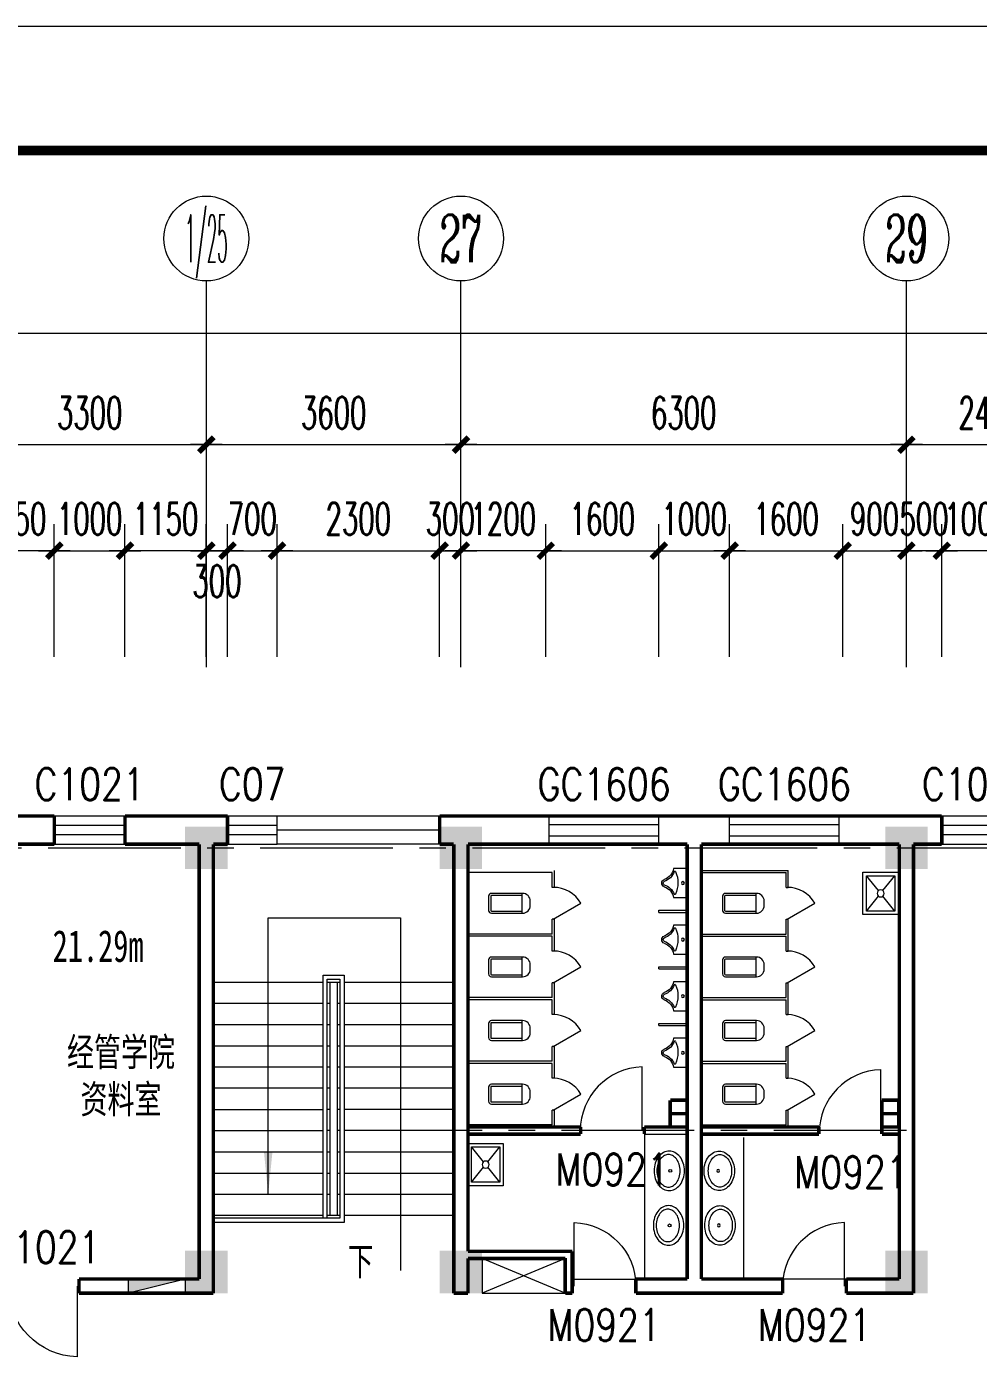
# Model space of a CAD drawing. Extents: x 2719331 to 3465925, y -270324 to -167476.
# Drawn here: x 3405816 to 3419275, y -187212 to -168389 of the extents above; entities that cross this region are included whole.
import ezdxf
from ezdxf.enums import TextEntityAlignment as Align

# ---------------------------------------------------------------- set-up
doc = ezdxf.new("R2010")
doc.units = 0
doc.header["$LTSCALE"] = 1500
doc.header["$MEASUREMENT"] = 0
doc.linetypes.add('CENTER', pattern=[2, 1.25, -0.25, 0.25, -0.25])
doc.linetypes.add('DASH', pattern=[0.35, 0.25, -0.1])
doc.layers.get('0').update_dxf_attribs({"linetype": 'CONTINUOUS', "lineweight": 0})
doc.layers.get('DEFPOINTS').update_dxf_attribs({"linetype": 'CONTINUOUS', "lineweight": 5})
for name, color, linetype, lineweight in [('AXIS', 7, 'CONTINUOUS', 5), ('AXIS_TEXT', 7, 'CONTINUOUS', 5), ('COLUMN', 7, 'CONTINUOUS', 5), ('DOTE', 7, 'CENTER', 5), ('LVTRY', 7, 'CONTINUOUS', 5), ('LVTRY_WINDOW', 7, 'CONTINUOUS', 5), ('P-S-TEXT', 7, 'CONTINUOUS', 5), ('PUB_DIM', 250, 'CONTINUOUS', 5), ('STAIR', 7, 'CONTINUOUS', 5), ('WALL', 7, 'CONTINUOUS', 5), ('WINDOW', 7, 'CONTINUOUS', 5), ('WINDOW_TEXT', 7, 'CONTINUOUS', 5), ('我的', 7, 'CONTINUOUS', 5), ('消火栓', 7, 'CONTINUOUS', 5)]:
    doc.layers.add(name, color=color, linetype=linetype, lineweight=lineweight)
doc.layers.add('地面', color=250, linetype='CONTINUOUS')
doc.styles.add('_SIMPLEX', font='SIMPLEX.shx', dxfattribs={"width": 0.6})
doc.styles.add('COMPLEX', font='COMPLEX')
doc.styles.add('DIM_FONT', font='romans.shx', dxfattribs={"width": 0.6})
doc.styles.add('H1', font='romans.shx', dxfattribs={"width": 1.2, "bigfont": 'hztxt.shx'})
doc.styles.add('HZ4', font='SimSun.ttf', dxfattribs={"width": 0.7, "height": 700})
doc.styles.add('SIMPLEX', font='SIMPLEX.SHX', dxfattribs={"width": 0.6})
doc.dimstyles.new('DIMN150', dxfattribs={"dimscale": 1.5, "dimtxt": 300, "dimasz": 1, "dimexe": 250, "dimexo": 300, "dimgap": 150, "dimtad": 1, "dimdec": 0, "dimdsep": 46, "dimtxsty": 'DIM_FONT', "dimblk": '_DIMX', "dimcen": 2.5, "dimdle": 0.3, "dimclrd": 7, "dimclre": 256, "dimclrt": 256, "dimadec": 0, "dimazin": 0, "dimtfac": 1, "dimtdec": 0, "dimtix": 1, "dimtmove": 2, "dimatfit": 3, "dimldrblk": '_DIMX', "dimfxl": 1, "dimtvp": 1, "dimtolj": 1, "dimtzin": 0, "dimlwd": -1, "dimlwe": -1, "dimarcsym": 0})

# ---------------------------------------------------------------- blocks, each defined once
blk = doc.blocks.new('_FZH')
blk.add_solid([(0.5, -0.5), (-0.5, -0.5), (0.5, 0.5), (-0.5, 0.5)])
blk = doc.blocks.new('M_A2ZXL')
blk.add_line((-0.472, 0), (-0.472, -1))
blk.add_arc((-0.5, 0), 1, 271.6231, 0)
blk = doc.blocks.new('_ARROW')
blk.add_solid([(0, 0), (-1, 0.1), (-1, -0.1)])
blk = doc.blocks.new('_WBLK')
for p, q in [((-0.5, 0.5), (0.5, 0.5)), ((0.5, 0.167), (-0.5, 0.167)), ((0.5, -0.167), (-0.5, -0.167)), ((-0.5, -0.5), (0.5, -0.5))]:
    blk.add_line(p, q)
at = {"layer": 'WINDOW_TEXT', "style": 'SIMPLEX', "flags": 9}
blk.add_attdef('A', text='', height=1, dxfattribs=at).set_placement((0, 1.5), align=Align.MIDDLE)
blk = doc.blocks.new('_GCBLK')
at = {"linetype": 'DASH'}
for p, q in [((-0.5, -0.5), (-0.5, 0.5)), ((0.5, -0.5), (0.5, 0.5)), ((-0.5, 0.2), (0.5, 0.2)), ((-0.5, -0.2), (0.5, -0.2))]:
    blk.add_line(p, q, dxfattribs=at)
at = {"layer": 'WINDOW_TEXT', "style": 'SIMPLEX', "flags": 9}
blk.add_attdef('A', text='', height=1, dxfattribs=at).set_placement((0, 1.5), align=Align.MIDDLE)
blk = doc.blocks.new('_AXISO')
blk.add_circle((0, 0), 0.5)
at = {"layer": 'AXIS_TEXT', "style": 'COMPLEX', "width": 1.041667}
blk.add_attdef('A', text='', height=0.56, dxfattribs=at).set_placement((-0.25, -0.28), (0.25, -0.28), align=Align.FIT)
blk = doc.blocks.new('_DIMX')
blk.add_line((-150, 0), (150, 0))
at = {"const_width": 50}
blk.add_lwpolyline([(-70, -70), (70, 70)], dxfattribs=at)
blk = doc.blocks.new('*D1225')
at = {"layer": 'DEFPOINTS', "color": 0, "lineweight": 25}
for p in [(3408358, -174302), (3405058, -177452), (3408358, -177452)]:
    blk.add_point(p, dxfattribs=at)
at = {"layer": '我的'}
for p, q in [((3405058, -177002), (3405058, -173927)), ((3408358, -177002), (3408358, -173927))]:
    blk.add_line(p, q, dxfattribs=at)
at = {"layer": '我的', "color": 7}
blk.add_line((3405059, -174302), (3408356, -174302), dxfattribs=at)
at = {"layer": '我的', "color": 7, "xscale": 1.5, "yscale": 1.5, "zscale": 1.5, "rotation": 180}
blk.add_blockref('_DIMX', (3405058, -174302), dxfattribs=at)
at = {"layer": '我的', "color": 7, "xscale": 1.5, "yscale": 1.5, "zscale": 1.5}
blk.add_blockref('_DIMX', (3408358, -174302), dxfattribs=at)
at = {"layer": '我的', "lineweight": 0, "insert": (3406708, -173852), "char_height": 450, "attachment_point": 5, "style": 'DIM_FONT'}
blk.add_mtext('\\A1;3300', dxfattribs=at)
blk = doc.blocks.new('*D1226')
at = {"layer": 'DEFPOINTS', "color": 0, "lineweight": 25}
for p in [(3418258, -174302), (3411958, -177452), (3418258, -177452)]:
    blk.add_point(p, dxfattribs=at)
at = {"layer": '我的'}
for p, q in [((3411958, -177002), (3411958, -173927)), ((3418258, -177002), (3418258, -173927))]:
    blk.add_line(p, q, dxfattribs=at)
at = {"layer": '我的', "color": 7}
blk.add_line((3411959, -174302), (3418256, -174302), dxfattribs=at)
at = {"layer": '我的', "color": 7, "xscale": 1.5, "yscale": 1.5, "zscale": 1.5, "rotation": 180}
blk.add_blockref('_DIMX', (3411958, -174302), dxfattribs=at)
at = {"layer": '我的', "color": 7, "xscale": 1.5, "yscale": 1.5, "zscale": 1.5}
blk.add_blockref('_DIMX', (3418258, -174302), dxfattribs=at)
at = {"layer": '我的', "lineweight": 0, "insert": (3415108, -173852), "char_height": 450, "attachment_point": 5, "style": 'DIM_FONT'}
blk.add_mtext('\\A1;6300', dxfattribs=at)
blk = doc.blocks.new('*D1227')
at = {"layer": 'DEFPOINTS', "color": 0, "lineweight": 25}
for p in [(3420657, -174302), (3418258, -177452), (3420657, -177452)]:
    blk.add_point(p, dxfattribs=at)
at = {"layer": '我的'}
for p, q in [((3418258, -177002), (3418258, -173927)), ((3420657, -177002), (3420657, -173927))]:
    blk.add_line(p, q, dxfattribs=at)
at = {"layer": '我的', "color": 7}
blk.add_line((3418259, -174302), (3420656, -174302), dxfattribs=at)
at = {"layer": '我的', "color": 7, "xscale": 1.5, "yscale": 1.5, "zscale": 1.5, "rotation": 180}
blk.add_blockref('_DIMX', (3418258, -174302), dxfattribs=at)
at = {"layer": '我的', "color": 7, "xscale": 1.5, "yscale": 1.5, "zscale": 1.5}
blk.add_blockref('_DIMX', (3420657, -174302), dxfattribs=at)
at = {"layer": '我的', "lineweight": 0, "insert": (3419457, -173852), "char_height": 450, "attachment_point": 5, "style": 'DIM_FONT'}
blk.add_mtext('\\A1;2400', dxfattribs=at)
blk = doc.blocks.new('*D1228')
at = {"layer": 'DEFPOINTS', "color": 0, "lineweight": 25}
for p in [(3411958, -174302), (3408358, -177452), (3411958, -177452)]:
    blk.add_point(p, dxfattribs=at)
at = {"layer": '我的'}
for p, q in [((3408358, -177002), (3408358, -173927)), ((3411958, -177002), (3411958, -173927))]:
    blk.add_line(p, q, dxfattribs=at)
at = {"layer": '我的', "color": 7}
blk.add_line((3408359, -174302), (3411956, -174302), dxfattribs=at)
at = {"layer": '我的', "color": 7, "xscale": 1.5, "yscale": 1.5, "zscale": 1.5, "rotation": 180}
blk.add_blockref('_DIMX', (3408358, -174302), dxfattribs=at)
at = {"layer": '我的', "color": 7, "xscale": 1.5, "yscale": 1.5, "zscale": 1.5}
blk.add_blockref('_DIMX', (3411958, -174302), dxfattribs=at)
at = {"layer": '我的', "lineweight": 0, "insert": (3410158, -173852), "char_height": 450, "attachment_point": 5, "style": 'DIM_FONT'}
blk.add_mtext('\\A1;3600', dxfattribs=at)
blk = doc.blocks.new('*D1230')
at = {"layer": 'DEFPOINTS', "color": 0, "lineweight": 25}
for p in [(3427408, -172723), (3427408, -177068), (3370057, -177293)]:
    blk.add_point(p, dxfattribs=at)
at = {"layer": '我的'}
for p, q in [((3370057, -176843), (3370057, -172348)), ((3427408, -176618), (3427408, -172348))]:
    blk.add_line(p, q, dxfattribs=at)
at = {"layer": '我的', "color": 7}
blk.add_line((3370059, -172723), (3427406, -172723), dxfattribs=at)
at = {"layer": '我的', "color": 7, "xscale": 1.5, "yscale": 1.5, "zscale": 1.5, "rotation": 180}
blk.add_blockref('_DIMX', (3370057, -172723), dxfattribs=at)
at = {"layer": '我的', "color": 7, "xscale": 1.5, "yscale": 1.5, "zscale": 1.5}
blk.add_blockref('_DIMX', (3427408, -172723), dxfattribs=at)
at = {"layer": '我的', "lineweight": 0, "insert": (3398732, -172273), "char_height": 450, "attachment_point": 5, "style": 'DIM_FONT'}
blk.add_mtext('\\A1;57350', dxfattribs=at)
blk = doc.blocks.new('*D1241')
at = {"layer": 'DEFPOINTS', "color": 0, "lineweight": 25}
for p in [(3407207, -175802), (3406207, -177752), (3407207, -177752)]:
    blk.add_point(p, dxfattribs=at)
at = {"layer": '我的'}
for p, q in [((3406207, -177302), (3406207, -175427)), ((3407207, -177302), (3407207, -175427))]:
    blk.add_line(p, q, dxfattribs=at)
at = {"layer": '我的', "color": 7}
for p, q in [((3406206, -175802), (3406204, -175802)), ((3406207, -175802), (3407207, -175802)), ((3407209, -175802), (3407210, -175802))]:
    blk.add_line(p, q, dxfattribs=at)
at = {"layer": '我的', "color": 7, "xscale": 1.5, "yscale": 1.5, "zscale": 1.5}
blk.add_blockref('_DIMX', (3406207, -175802), dxfattribs=at)
at = {"layer": '我的', "color": 7, "xscale": 1.5, "yscale": 1.5, "zscale": 1.5, "rotation": 180}
blk.add_blockref('_DIMX', (3407207, -175802), dxfattribs=at)
at = {"layer": '我的', "lineweight": 0, "insert": (3406707, -175352), "char_height": 450, "attachment_point": 5, "style": 'DIM_FONT'}
blk.add_mtext('\\A1;1000', dxfattribs=at)
blk = doc.blocks.new('*D1242')
at = {"layer": 'DEFPOINTS', "color": 0, "lineweight": 25}
for p in [(3409357, -175802), (3408657, -177752), (3409357, -177752)]:
    blk.add_point(p, dxfattribs=at)
at = {"layer": '我的'}
for p, q in [((3408657, -177302), (3408657, -175427)), ((3409357, -177302), (3409357, -175427))]:
    blk.add_line(p, q, dxfattribs=at)
at = {"layer": '我的', "color": 7}
for p, q in [((3408656, -175802), (3408654, -175802)), ((3408657, -175802), (3409357, -175802)), ((3409359, -175802), (3409360, -175802))]:
    blk.add_line(p, q, dxfattribs=at)
at = {"layer": '我的', "color": 7, "xscale": 1.5, "yscale": 1.5, "zscale": 1.5}
blk.add_blockref('_DIMX', (3408657, -175802), dxfattribs=at)
at = {"layer": '我的', "color": 7, "xscale": 1.5, "yscale": 1.5, "zscale": 1.5, "rotation": 180}
blk.add_blockref('_DIMX', (3409357, -175802), dxfattribs=at)
at = {"layer": '我的', "lineweight": 0, "insert": (3409007, -175352), "char_height": 450, "attachment_point": 5, "style": 'DIM_FONT'}
blk.add_mtext('\\A1;700', dxfattribs=at)
blk = doc.blocks.new('*D1243')
at = {"layer": 'DEFPOINTS', "color": 0, "lineweight": 25}
for p in [(3414757, -175802), (3413157, -177752), (3414757, -177752)]:
    blk.add_point(p, dxfattribs=at)
at = {"layer": '我的'}
for p, q in [((3413157, -177302), (3413157, -175427)), ((3414757, -177302), (3414757, -175427))]:
    blk.add_line(p, q, dxfattribs=at)
at = {"layer": '我的', "color": 7}
blk.add_line((3413159, -175802), (3414756, -175802), dxfattribs=at)
at = {"layer": '我的', "color": 7, "xscale": 1.5, "yscale": 1.5, "zscale": 1.5, "rotation": 180}
blk.add_blockref('_DIMX', (3413157, -175802), dxfattribs=at)
at = {"layer": '我的', "color": 7, "xscale": 1.5, "yscale": 1.5, "zscale": 1.5}
blk.add_blockref('_DIMX', (3414757, -175802), dxfattribs=at)
at = {"layer": '我的', "lineweight": 0, "insert": (3413957, -175352), "char_height": 450, "attachment_point": 5, "style": 'DIM_FONT'}
blk.add_mtext('\\A1;1600', dxfattribs=at)
blk = doc.blocks.new('*D1244')
at = {"layer": 'DEFPOINTS', "color": 0, "lineweight": 25}
for p in [(3415757, -175802), (3414757, -177752), (3415757, -177752)]:
    blk.add_point(p, dxfattribs=at)
at = {"layer": '我的'}
for p, q in [((3414757, -177302), (3414757, -175427)), ((3415757, -177302), (3415757, -175427))]:
    blk.add_line(p, q, dxfattribs=at)
at = {"layer": '我的', "color": 7}
for p, q in [((3414756, -175802), (3414754, -175802)), ((3414757, -175802), (3415757, -175802)), ((3415759, -175802), (3415760, -175802))]:
    blk.add_line(p, q, dxfattribs=at)
at = {"layer": '我的', "color": 7, "xscale": 1.5, "yscale": 1.5, "zscale": 1.5}
blk.add_blockref('_DIMX', (3414757, -175802), dxfattribs=at)
at = {"layer": '我的', "color": 7, "xscale": 1.5, "yscale": 1.5, "zscale": 1.5, "rotation": 180}
blk.add_blockref('_DIMX', (3415757, -175802), dxfattribs=at)
at = {"layer": '我的', "lineweight": 0, "insert": (3415257, -175352), "char_height": 450, "attachment_point": 5, "style": 'DIM_FONT'}
blk.add_mtext('\\A1;1000', dxfattribs=at)
blk = doc.blocks.new('*D1245')
at = {"layer": 'DEFPOINTS', "color": 0, "lineweight": 25}
for p in [(3417357, -175802), (3415757, -177752), (3417357, -177752)]:
    blk.add_point(p, dxfattribs=at)
at = {"layer": '我的'}
for p, q in [((3415757, -177302), (3415757, -175427)), ((3417357, -177302), (3417357, -175427))]:
    blk.add_line(p, q, dxfattribs=at)
at = {"layer": '我的', "color": 7}
blk.add_line((3415759, -175802), (3417356, -175802), dxfattribs=at)
at = {"layer": '我的', "color": 7, "xscale": 1.5, "yscale": 1.5, "zscale": 1.5, "rotation": 180}
blk.add_blockref('_DIMX', (3415757, -175802), dxfattribs=at)
at = {"layer": '我的', "color": 7, "xscale": 1.5, "yscale": 1.5, "zscale": 1.5}
blk.add_blockref('_DIMX', (3417357, -175802), dxfattribs=at)
at = {"layer": '我的', "lineweight": 0, "insert": (3416557, -175352), "char_height": 450, "attachment_point": 5, "style": 'DIM_FONT'}
blk.add_mtext('\\A1;1600', dxfattribs=at)
blk = doc.blocks.new('*D1246')
at = {"layer": 'DEFPOINTS', "color": 0, "lineweight": 25}
for p in [(3418257, -175802), (3417357, -177752), (3418257, -177752)]:
    blk.add_point(p, dxfattribs=at)
at = {"layer": '我的'}
for p, q in [((3417357, -177302), (3417357, -175427)), ((3418257, -177302), (3418257, -175427))]:
    blk.add_line(p, q, dxfattribs=at)
at = {"layer": '我的', "color": 7}
for p, q in [((3417356, -175802), (3417354, -175802)), ((3417357, -175802), (3418257, -175802)), ((3418259, -175802), (3418260, -175802))]:
    blk.add_line(p, q, dxfattribs=at)
at = {"layer": '我的', "color": 7, "xscale": 1.5, "yscale": 1.5, "zscale": 1.5}
blk.add_blockref('_DIMX', (3417357, -175802), dxfattribs=at)
at = {"layer": '我的', "color": 7, "xscale": 1.5, "yscale": 1.5, "zscale": 1.5, "rotation": 180}
blk.add_blockref('_DIMX', (3418257, -175802), dxfattribs=at)
at = {"layer": '我的', "lineweight": 0, "insert": (3417807, -175352), "char_height": 450, "attachment_point": 5, "style": 'DIM_FONT'}
blk.add_mtext('\\A1;900', dxfattribs=at)
blk = doc.blocks.new('*D1247')
at = {"layer": 'DEFPOINTS', "color": 0, "lineweight": 25}
for p in [(3418757, -175802), (3418757, -177752), (3419757, -177752)]:
    blk.add_point(p, dxfattribs=at)
at = {"layer": '我的'}
for p, q in [((3418757, -177302), (3418757, -175427)), ((3419757, -177302), (3419757, -175427))]:
    blk.add_line(p, q, dxfattribs=at)
at = {"layer": '我的', "color": 7}
for p, q in [((3418756, -175802), (3418754, -175802)), ((3419757, -175802), (3418757, -175802)), ((3419759, -175802), (3419760, -175802))]:
    blk.add_line(p, q, dxfattribs=at)
at = {"layer": '我的', "color": 7, "xscale": 1.5, "yscale": 1.5, "zscale": 1.5}
blk.add_blockref('_DIMX', (3418757, -175802), dxfattribs=at)
at = {"layer": '我的', "color": 7, "xscale": 1.5, "yscale": 1.5, "zscale": 1.5, "rotation": 180}
blk.add_blockref('_DIMX', (3419757, -175802), dxfattribs=at)
at = {"layer": '我的', "lineweight": 0, "insert": (3419257, -175352), "char_height": 450, "attachment_point": 5, "style": 'DIM_FONT'}
blk.add_mtext('\\A1;1000', dxfattribs=at)
blk = doc.blocks.new('*D1187')
at = {"layer": 'DEFPOINTS', "color": 0, "lineweight": 25}
for p in [(3405057, -175802), (3405057, -177752), (3406207, -177752)]:
    blk.add_point(p, dxfattribs=at)
at = {"layer": '我的'}
for p, q in [((3405057, -177302), (3405057, -175427)), ((3406207, -177302), (3406207, -175427))]:
    blk.add_line(p, q, dxfattribs=at)
at = {"layer": '我的', "color": 7}
for p, q in [((3405056, -175802), (3405054, -175802)), ((3406207, -175802), (3405057, -175802)), ((3406209, -175802), (3406210, -175802))]:
    blk.add_line(p, q, dxfattribs=at)
at = {"layer": '我的', "color": 7, "xscale": 1.5, "yscale": 1.5, "zscale": 1.5}
blk.add_blockref('_DIMX', (3405057, -175802), dxfattribs=at)
at = {"layer": '我的', "color": 7, "xscale": 1.5, "yscale": 1.5, "zscale": 1.5, "rotation": 180}
blk.add_blockref('_DIMX', (3406207, -175802), dxfattribs=at)
at = {"layer": '我的', "lineweight": 0, "insert": (3405632, -175352), "char_height": 450, "attachment_point": 5, "style": 'DIM_FONT'}
blk.add_mtext('\\A1;1150', dxfattribs=at)
blk = doc.blocks.new('*D1188')
at = {"layer": 'DEFPOINTS', "color": 0, "lineweight": 25}
for p in [(3407207, -175802), (3407207, -177752), (3408357, -177752)]:
    blk.add_point(p, dxfattribs=at)
at = {"layer": '我的'}
for p, q in [((3407207, -177302), (3407207, -175427)), ((3408357, -177302), (3408357, -175427))]:
    blk.add_line(p, q, dxfattribs=at)
at = {"layer": '我的', "color": 7}
for p, q in [((3407206, -175802), (3407204, -175802)), ((3408357, -175802), (3407207, -175802)), ((3408359, -175802), (3408360, -175802))]:
    blk.add_line(p, q, dxfattribs=at)
at = {"layer": '我的', "color": 7, "xscale": 1.5, "yscale": 1.5, "zscale": 1.5}
blk.add_blockref('_DIMX', (3407207, -175802), dxfattribs=at)
at = {"layer": '我的', "color": 7, "xscale": 1.5, "yscale": 1.5, "zscale": 1.5, "rotation": 180}
blk.add_blockref('_DIMX', (3408357, -175802), dxfattribs=at)
at = {"layer": '我的', "lineweight": 0, "insert": (3407782, -175352), "char_height": 450, "attachment_point": 5, "style": 'DIM_FONT'}
blk.add_mtext('\\A1;1150', dxfattribs=at)
blk = doc.blocks.new('*D1189')
at = {"layer": 'DEFPOINTS', "color": 0, "lineweight": 25}
for p in [(3411957, -175802), (3411957, -177752), (3413157, -177752)]:
    blk.add_point(p, dxfattribs=at)
at = {"layer": '我的'}
for p, q in [((3411957, -177302), (3411957, -175427)), ((3413157, -177302), (3413157, -175427))]:
    blk.add_line(p, q, dxfattribs=at)
at = {"layer": '我的', "color": 7}
for p, q in [((3411956, -175802), (3411954, -175802)), ((3413157, -175802), (3411957, -175802)), ((3413159, -175802), (3413160, -175802))]:
    blk.add_line(p, q, dxfattribs=at)
at = {"layer": '我的', "color": 7, "xscale": 1.5, "yscale": 1.5, "zscale": 1.5}
blk.add_blockref('_DIMX', (3411957, -175802), dxfattribs=at)
at = {"layer": '我的', "color": 7, "xscale": 1.5, "yscale": 1.5, "zscale": 1.5, "rotation": 180}
blk.add_blockref('_DIMX', (3413157, -175802), dxfattribs=at)
at = {"layer": '我的', "lineweight": 0, "insert": (3412557, -175352), "char_height": 450, "attachment_point": 5, "style": 'DIM_FONT'}
blk.add_mtext('\\A1;1200', dxfattribs=at)
blk = doc.blocks.new('*D1190')
at = {"layer": 'DEFPOINTS', "color": 0, "lineweight": 25}
for p in [(3418257, -175802), (3418257, -177752), (3418757, -177752)]:
    blk.add_point(p, dxfattribs=at)
at = {"layer": '我的'}
for p, q in [((3418257, -177302), (3418257, -175427)), ((3418757, -177302), (3418757, -175427))]:
    blk.add_line(p, q, dxfattribs=at)
at = {"layer": '我的', "color": 7}
for p, q in [((3418256, -175802), (3418254, -175802)), ((3418757, -175802), (3418257, -175802)), ((3418759, -175802), (3418760, -175802))]:
    blk.add_line(p, q, dxfattribs=at)
at = {"layer": '我的', "color": 7, "xscale": 1.5, "yscale": 1.5, "zscale": 1.5}
blk.add_blockref('_DIMX', (3418257, -175802), dxfattribs=at)
at = {"layer": '我的', "color": 7, "xscale": 1.5, "yscale": 1.5, "zscale": 1.5, "rotation": 180}
blk.add_blockref('_DIMX', (3418757, -175802), dxfattribs=at)
at = {"layer": '我的', "lineweight": 0, "insert": (3418507, -175352), "char_height": 450, "attachment_point": 5, "style": 'DIM_FONT'}
blk.add_mtext('\\A1;500', dxfattribs=at)
blk = doc.blocks.new('*D1195')
at = {"layer": 'DEFPOINTS', "color": 0, "lineweight": 25}
for p in [(3411957, -175802), (3411657, -177752), (3411957, -177752)]:
    blk.add_point(p, dxfattribs=at)
at = {"layer": '我的'}
for p, q in [((3411657, -177302), (3411657, -175427)), ((3411957, -177302), (3411957, -175427))]:
    blk.add_line(p, q, dxfattribs=at)
at = {"layer": '我的', "color": 7}
for p, q in [((3411656, -175802), (3411654, -175802)), ((3411657, -175802), (3411957, -175802)), ((3411959, -175802), (3411960, -175802))]:
    blk.add_line(p, q, dxfattribs=at)
at = {"layer": '我的', "color": 7, "xscale": 1.5, "yscale": 1.5, "zscale": 1.5}
blk.add_blockref('_DIMX', (3411657, -175802), dxfattribs=at)
at = {"layer": '我的', "color": 7, "xscale": 1.5, "yscale": 1.5, "zscale": 1.5, "rotation": 180}
blk.add_blockref('_DIMX', (3411957, -175802), dxfattribs=at)
at = {"layer": '我的', "lineweight": 0, "insert": (3411807, -175352), "char_height": 450, "attachment_point": 5, "style": 'DIM_FONT'}
blk.add_mtext('\\A1;300', dxfattribs=at)
blk = doc.blocks.new('*D1196')
at = {"layer": 'DEFPOINTS', "color": 0, "lineweight": 25}
for p in [(3408357, -175802), (3408357, -177752), (3408657, -177752)]:
    blk.add_point(p, dxfattribs=at)
at = {"layer": '我的'}
for p, q in [((3408357, -177302), (3408357, -175427)), ((3408657, -177302), (3408657, -175427))]:
    blk.add_line(p, q, dxfattribs=at)
at = {"layer": '我的', "color": 7}
for p, q in [((3408356, -175802), (3408354, -175802)), ((3408657, -175802), (3408357, -175802)), ((3408659, -175802), (3408660, -175802))]:
    blk.add_line(p, q, dxfattribs=at)
at = {"layer": '我的', "color": 7, "xscale": 1.5, "yscale": 1.5, "zscale": 1.5}
blk.add_blockref('_DIMX', (3408357, -175802), dxfattribs=at)
at = {"layer": '我的', "color": 7, "xscale": 1.5, "yscale": 1.5, "zscale": 1.5, "rotation": 180}
blk.add_blockref('_DIMX', (3408657, -175802), dxfattribs=at)
at = {"layer": '我的', "lineweight": 0, "insert": (3408507, -176234), "char_height": 450, "attachment_point": 5, "style": 'DIM_FONT'}
blk.add_mtext('\\A1;300', dxfattribs=at)
blk = doc.blocks.new('*D769')
at = {"layer": 'DEFPOINTS', "color": 0, "lineweight": 25}
for p in [(3411657, -175802), (3409357, -177752), (3411657, -177752)]:
    blk.add_point(p, dxfattribs=at)
at = {"layer": '我的'}
for p, q in [((3409357, -177302), (3409357, -175427)), ((3411657, -177302), (3411657, -175427))]:
    blk.add_line(p, q, dxfattribs=at)
at = {"layer": '我的', "color": 7}
blk.add_line((3409359, -175802), (3411656, -175802), dxfattribs=at)
at = {"layer": '我的', "color": 7, "xscale": 1.5, "yscale": 1.5, "zscale": 1.5, "rotation": 180}
blk.add_blockref('_DIMX', (3409357, -175802), dxfattribs=at)
at = {"layer": '我的', "color": 7, "xscale": 1.5, "yscale": 1.5, "zscale": 1.5}
blk.add_blockref('_DIMX', (3411657, -175802), dxfattribs=at)
at = {"layer": '我的', "lineweight": 0, "insert": (3410507, -175352), "char_height": 450, "attachment_point": 5, "style": 'DIM_FONT'}
blk.add_mtext('\\A1;2300', dxfattribs=at)
blk = doc.blocks.new('A$C68C06AB7')
at = {"layer": '消火栓'}
blk.add_hatch(color=256, dxfattribs=at).paths.add_polyline_path([(800, 200), (0, 200), (800, 0)])
blk.add_line((0, 200), (800, 0), dxfattribs=at)
blk.add_lwpolyline([(0, 200), (0, 0), (800, 0), (800, 200)], close=True, dxfattribs=at)
blk = doc.blocks.new('_LV6')
for p, q in [((-140, -340), (-140, -780)), ((-110, -340), (-110, -770)), ((100, -300), (-100, -300)), ((100, -330), (-100, -330)), ((110, -770), (110, -340)), ((140, -780), (140, -340)), ((140, -770), (-140, -770)), ((-30, -890), (30, -890))]:
    blk.add_line(p, q)
for centre, radius, start, end in [((-100, -340), 40, 90, 180), ((-100, -340), 10, 90, 180), ((100, -340), 40, 0, 90), ((100, -340), 10, 0, 90), ((-30, -780), 110, 180, 270), ((30, -780), 110, 270, 0)]:
    blk.add_arc(centre, radius, start, end)
blk = doc.blocks.new('_DBLK')
blk.add_line((-0.5, 0), (0, -0.866))
blk.add_arc((-0.5, 0), 1, 300, 0)
at = {"layer": 'WINDOW_TEXT', "style": 'SIMPLEX', "flags": 9}
blk.add_attdef('A', text='', height=1, dxfattribs=at).set_placement((0, 1.5), align=Align.MIDDLE)
blk = doc.blocks.new('_LV3')
for points in [[(280, -265, 0.12431), (260, -186, 0.105707), (198, -113, 0.086941), (110, -67, 0.077137), (0, -50, 0.077137), (-110, -67, 0.086941), (-198, -113, 0.105707), (-260, -186, 0.12431), (-280, -265, 0.12431), (-260, -344, 0.105707), (-198, -417, 0.086941), (-110, -463, 0.077137), (0, -480, 0.077137), (110, -463, 0.086941), (198, -417, 0.105707), (260, -344, 0.12431)], [(230, -275, 0.12431), (216, -220, 0.105707), (168, -163, 0.086941), (95, -125, 0.077137), (0, -110, 0.077137), (-95, -125, 0.086941), (-168, -163, 0.105707), (-216, -220, 0.12431), (-230, -275, 0.12431), (-216, -330, 0.105707), (-168, -387, 0.086941), (-95, -425, 0.077137), (0, -440, 0.077137), (95, -425, 0.086941), (168, -387, 0.105707), (216, -330, 0.12431)]]:
    blk.add_lwpolyline(points, format="xyb", close=True)
blk.add_circle((0, -250), 20)
blk = doc.blocks.new('_LV12')
for p, q in [((-250, -50), (-39, -219)), ((39, -219), (250, -50)), ((-250, -450), (-39, -281)), ((39, -281), (250, -450))]:
    blk.add_line(p, q)
for points in [[(300, -500), (300, 0), (-300, 0), (-300, -500)], [(250, -450), (250, -50), (-250, -50), (-250, -450)]]:
    blk.add_lwpolyline(points, close=True)
blk.add_circle((0, -250), 50)
blk = doc.blocks.new('_LV8')
for p, q in [((-205, 0), (205, 0)), ((-205, -191), (-205, 0)), ((205, 0), (205, -191))]:
    blk.add_line(p, q)
blk.add_circle((0, -60), 20)
for centre, radius, start, end in [((-152, -175), 10, 114.1084, 248.1394), ((5, -526), 395, 66.6675, 114.1084), ((-243, -401), 233, 19.2639, 68.1394), ((243, -401), 233, 110.4941, 160.7361), ((158, -173), 10, 290.4941, 66.6675), ((-243, -391), 203, 19.2639, 79.2894), ((0, -306), 54, 199.2639, 269.7777), ((0, -316), 24, 199.2639, 269.4998), ((0, -306), 54, 270.2223, 340.7361), ((0, -316), 24, 270.5002, 340.7361), ((243, -391), 203, 100.7106, 160.7361)]:
    blk.add_arc(centre, radius, start, end)

msp = doc.modelspace()

# ---------------------------------------------------------------- linework, layer by layer
at = {"layer": 'AXIS', "color": 250}
msp.add_lwpolyline([(3329204, -168389.2), (3329204, -269702.6), (3465924.5, -269702.6), (3465924.5, -168389.2)], close=True, dxfattribs=at)
at = {"layer": 'AXIS', "color": 0, "const_width": 140.2}
msp.add_lwpolyline([(3330956.8, -170142), (3330956.8, -267949.7), (3464171.7, -267949.7), (3464171.7, -170142)], close=True, dxfattribs=at)
at = {"layer": 'DOTE', "lineweight": 0}
for p, q in [((3388120.6, -180004.1), (3434541, -180004.1)), ((3418257.2, -184004.1), (3410738.4, -184004.1))]:
    msp.add_line(p, q, dxfattribs=at)
at = {"layer": 'LVTRY', "lineweight": 0}
for p, q in [((3413248.6, -180354.1), (3412048.6, -180354.1)), ((3413248.6, -180564.1), (3413248.6, -180354.1)), ((3413278.6, -180564.1), (3413278.6, -180324.1)), ((3415357.1, -180324.1), (3416587.1, -180324.1)), ((3415357.1, -180354.1), (3416557.1, -180354.1)), ((3416557.1, -180564.1), (3416557.1, -180354.1)), ((3416587.1, -180564.1), (3416587.1, -180324.1)), ((3413278.6, -180564.1), (3413248.6, -180564.1)), ((3416557.1, -180564.1), (3416587.1, -180564.1)), ((3414757.1, -180918.3), (3414757.1, -180888.3)), ((3414757.1, -180888.3), (3415157.1, -180888.3)), ((3413248.6, -181224.1), (3413248.6, -181014.1)), ((3413278.6, -181014.1), (3413248.6, -181014.1)), ((3413278.6, -181464.1), (3413278.6, -181014.1)), ((3414757.1, -180918.3), (3415157.1, -180918.3)), ((3416557.1, -181224.1), (3416557.1, -181014.1)), ((3416557.1, -181014.1), (3416587.1, -181014.1)), ((3416587.1, -181464.1), (3416587.1, -181014.1)), ((3413248.6, -181224.1), (3412048.6, -181224.1)), ((3413248.6, -181254.1), (3412048.6, -181254.1)), ((3413248.6, -181464.1), (3413248.6, -181254.1)), ((3415357.1, -181224.1), (3416557.1, -181224.1)), ((3415357.1, -181254.1), (3416557.1, -181254.1)), ((3416557.1, -181464.1), (3416557.1, -181254.1)), ((3413278.6, -181464.1), (3413248.6, -181464.1)), ((3416557.1, -181464.1), (3416587.1, -181464.1)), ((3414757.1, -181718.3), (3414757.1, -181688.3)), ((3414757.1, -181688.3), (3415157.1, -181688.3)), ((3414757.1, -181718.3), (3415157.1, -181718.3)), ((3413248.6, -182124.1), (3413248.6, -181914.1)), ((3413278.6, -181914.1), (3413248.6, -181914.1)), ((3413278.6, -182364.1), (3413278.6, -181914.1)), ((3416557.1, -182124.1), (3416557.1, -181914.1)), ((3416557.1, -181914.1), (3416587.1, -181914.1)), ((3416587.1, -182364.1), (3416587.1, -181914.1)), ((3413248.6, -182124.1), (3412048.6, -182124.1)), ((3413248.6, -182154.1), (3412048.6, -182154.1)), ((3413248.6, -182364.1), (3413248.6, -182154.1)), ((3415357.1, -182124.1), (3416557.1, -182124.1)), ((3415357.1, -182154.1), (3416557.1, -182154.1)), ((3416557.1, -182364.1), (3416557.1, -182154.1)), ((3413278.6, -182364.1), (3413248.6, -182364.1)), ((3416557.1, -182364.1), (3416587.1, -182364.1)), ((3414757.1, -182518.3), (3414757.1, -182488.3)), ((3414757.1, -182488.3), (3415157.1, -182488.3)), ((3414757.1, -182518.3), (3415157.1, -182518.3)), ((3413248.6, -183024.1), (3413248.6, -182814.1)), ((3413278.6, -182814.1), (3413248.6, -182814.1)), ((3413278.6, -183264.1), (3413278.6, -182814.1)), ((3416557.1, -183024.1), (3416557.1, -182814.1)), ((3416557.1, -182814.1), (3416587.1, -182814.1)), ((3416587.1, -183264.1), (3416587.1, -182814.1)), ((3413248.6, -183024.1), (3412048.6, -183024.1)), ((3413248.6, -183054.1), (3412048.6, -183054.1)), ((3413248.6, -183264.1), (3413248.6, -183054.1)), ((3415357.1, -183024.1), (3416557.1, -183024.1)), ((3415357.1, -183054.1), (3416557.1, -183054.1)), ((3416557.1, -183264.1), (3416557.1, -183054.1)), ((3413278.6, -183264.1), (3413248.6, -183264.1)), ((3416557.1, -183264.1), (3416587.1, -183264.1)), ((3413248.6, -183924.1), (3413248.6, -183714.1)), ((3413278.6, -183714.1), (3413248.6, -183714.1)), ((3413278.6, -183954.1), (3413278.6, -183714.1)), ((3416557.1, -183924.1), (3416557.1, -183714.1)), ((3416557.1, -183714.1), (3416587.1, -183714.1)), ((3416587.1, -183954.1), (3416587.1, -183714.1)), ((3413248.6, -183924.1), (3412048.6, -183924.1)), ((3414550.4, -183954.1), (3415157.1, -183954.1)), ((3414557.1, -186104.1), (3414557.1, -184054.1)), ((3415357.1, -183924.1), (3416557.1, -183924.1)), ((3415957.1, -186104.1), (3415957.1, -184104.1)), ((3413432.1, -186304.1), (3412257.1, -185812.6)), ((3413432.1, -185812.6), (3412257.1, -186304.1))]:
    msp.add_line(p, q, dxfattribs=at)
msp.add_lwpolyline([(3412257.1, -185812.6), (3412257.1, -186304.1), (3413432.1, -186304.1), (3413432.1, -185812.6)], dxfattribs=at)
at = {"layer": 'PUB_DIM', "lineweight": 0}
msp.add_lwpolyline([(3409232.2, -184904.1), (3409232.2, -180993.9), (3411102.6, -180993.9), (3411102.6, -185982.5)], dxfattribs=at)
at = {"layer": 'STAIR', "lineweight": 0}
for p, q in [((3410007.2, -181804.1), (3410307.2, -181804.1)), ((3410007.2, -183161.9), (3410007.2, -181804.1)), ((3410307.2, -181804.1), (3410307.2, -185304.1)), ((3408457.2, -181904.1), (3410007.2, -181904.1)), ((3410067.2, -181864.1), (3410247.2, -181864.1)), ((3410067.2, -183127.2), (3410067.2, -181864.1)), ((3410067.2, -181904.1), (3410247.2, -181904.1)), ((3410107.2, -183104.1), (3410107.2, -181904.1)), ((3410207.2, -181904.1), (3410207.2, -185204.1)), ((3410247.2, -181864.1), (3410247.2, -185244.1)), ((3410307.2, -181904.1), (3411857.2, -181904.1)), ((3408457.2, -182204.1), (3410007.2, -182204.1)), ((3410067.2, -182204.1), (3410107.2, -182204.1)), ((3410207.2, -182204.1), (3410247.2, -182204.1)), ((3410307.2, -182204.1), (3411857.2, -182204.1)), ((3408457.2, -182504.1), (3410007.2, -182504.1)), ((3410067.2, -182504.1), (3410107.2, -182504.1)), ((3410207.2, -182504.1), (3410247.2, -182504.1)), ((3410307.2, -182504.1), (3411857.2, -182504.1)), ((3408457.2, -182804.1), (3410007.2, -182804.1)), ((3410067.2, -182804.1), (3410107.2, -182804.1)), ((3410207.2, -182804.1), (3410247.2, -182804.1)), ((3410307.2, -182804.1), (3411857.2, -182804.1)), ((3408457.2, -183104.1), (3410007.2, -183104.1)), ((3410007.2, -185244.1), (3410007.2, -183096.5)), ((3410067.2, -185244.1), (3410067.2, -183061.9)), ((3410067.2, -183104.1), (3410107.2, -183104.1)), ((3410107.2, -185204.1), (3410107.2, -183038.8)), ((3410207.2, -183104.1), (3410247.2, -183104.1)), ((3410307.2, -183104.1), (3411857.2, -183104.1)), ((3410007.2, -183404.1), (3408457.2, -183404.1)), ((3410107.2, -183404.1), (3410067.2, -183404.1)), ((3410247.2, -183404.1), (3410207.2, -183404.1)), ((3411857.2, -183404.1), (3410307.2, -183404.1)), ((3408457.2, -183704.1), (3410007.2, -183704.1)), ((3410107.2, -183704.1), (3410067.2, -183704.1)), ((3410247.2, -183704.1), (3410207.2, -183704.1)), ((3411857.2, -183704.1), (3410307.2, -183704.1)), ((3408457.2, -184004.1), (3410007.2, -184004.1)), ((3410107.2, -184004.1), (3410067.2, -184004.1)), ((3410247.2, -184004.1), (3410207.2, -184004.1)), ((3411857.2, -184004.1), (3410307.2, -184004.1)), ((3408457.2, -184304.1), (3410007.2, -184304.1)), ((3410067.2, -184304.1), (3410107.2, -184304.1)), ((3410207.2, -184304.1), (3410247.2, -184304.1)), ((3410307.2, -184304.1), (3411857.2, -184304.1)), ((3408457.2, -184604.1), (3410007.2, -184604.1)), ((3410067.2, -184604.1), (3410107.2, -184604.1)), ((3410207.2, -184604.1), (3410247.2, -184604.1)), ((3410307.2, -184604.1), (3411857.2, -184604.1)), ((3408457.2, -184904.1), (3410007.2, -184904.1)), ((3410067.2, -184904.1), (3410107.2, -184904.1)), ((3410207.2, -184904.1), (3410247.2, -184904.1)), ((3410307.2, -184904.1), (3411857.2, -184904.1)), ((3410007.2, -185204.1), (3408457.2, -185204.1)), ((3410247.2, -185204.1), (3410067.2, -185204.1)), ((3411857.2, -185204.1), (3410307.2, -185204.1)), ((3410247.2, -185244.1), (3408457.2, -185244.1)), ((3410307.2, -185304.1), (3408457.2, -185304.1)), ((3413532.1, -186104.1), (3414532.1, -186104.1)), ((3417457.1, -186104.1), (3416457.1, -186104.1))]:
    msp.add_line(p, q, dxfattribs=at)
at = {"layer": 'WALL', "lineweight": 0}
msp.add_line((3414550.4, -184054.1), (3415157.1, -184054.1), dxfattribs=at)
at = {"layer": 'WALL', "lineweight": 0, "const_width": 50}
for points in [[(3403457.2, -179554.1), (3406207.2, -179554.1)], [(3406207.2, -179554.1), (3406207.2, -179954.1)], [(3407207.2, -179554.1), (3407207.2, -179954.1)], [(3407207.2, -179554.1), (3408657.2, -179554.1)], [(3408657.2, -179954.1), (3408657.2, -179554.1)], [(3408657.2, -179954.1), (3408657.2, -179554.1)], [(3411657.2, -179554.1), (3418757.2, -179554.1)], [(3411657.2, -179954.1), (3411657.2, -179554.1)], [(3411657.2, -179954.1), (3411657.2, -179554.1)], [(3418757.2, -179554.1), (3418757.2, -179954.1)], [(3405157.2, -179954.1), (3406207.2, -179954.1)], [(3407207.2, -179954.1), (3408257.2, -179954.1)], [(3408257.2, -179954.1), (3408257.2, -186104.1)], [(3408457.2, -179954.1), (3408657.2, -179954.1)], [(3408457.2, -179954.1), (3408457.2, -186304.1)], [(3411657.2, -179954.1), (3411857.2, -179954.1)], [(3411857.2, -186304.1), (3411857.2, -179954.1)], [(3412057.2, -179954.1), (3415157.2, -179954.1)], [(3412057.2, -179954.1), (3412057.2, -185712.6)], [(3415157.2, -179954.1), (3415157.2, -186104.1)], [(3415357.2, -179954.1), (3418157.2, -179954.1)], [(3415357.2, -179954.1), (3415357.2, -186104.1)], [(3418157.2, -186104.1), (3418157.2, -179954.1)], [(3418357.2, -179954.1), (3418757.2, -179954.1)], [(3418357.2, -186304.1), (3418357.2, -179954.1)], [(3414917.1, -183574.1), (3414917.1, -183954.1)], [(3415157.1, -183574.1), (3414917.1, -183574.1)], [(3415157.1, -183954.1), (3415157.1, -183574.1)], [(3418149.6, -183574.1), (3417909.6, -183574.1)], [(3417911.4, -183574.1), (3417911.4, -183954.1)], [(3418149.6, -183954.1), (3418149.6, -183574.1)], [(3414917.1, -183764.1), (3415157.1, -183764.1)], [(3417909.6, -183764.1), (3418149.6, -183764.1)], [(3412057.1, -183954.1), (3413650.4, -183954.1)], [(3412057.1, -184054.1), (3413650.4, -184054.1)], [(3413650.4, -184054.1), (3413650.4, -183954.1)], [(3414550.4, -183954.1), (3415157.1, -183954.1)], [(3414550.4, -184054.1), (3414550.4, -183954.1)], [(3414917.1, -183954.1), (3415157.1, -183954.1)], [(3415357.1, -183954.1), (3417020.1, -183954.1)], [(3415357.1, -184054.1), (3417020.1, -184054.1)], [(3417020.1, -184054.1), (3417020.1, -183954.1)], [(3417910.8, -183954.1), (3418109.1, -183954.1)], [(3417910.8, -183954.1), (3418159.1, -183954.1)], [(3417910.8, -184054.1), (3417910.8, -183954.1)], [(3417910.8, -184054.1), (3418159.1, -184054.1)], [(3413532.1, -185712.6), (3412057.1, -185712.6)], [(3413432.1, -186304.1), (3413432.1, -185804.1)], [(3413532.1, -186104.1), (3413532.1, -185712.6)], [(3413432.1, -185812.6), (3412057.1, -185812.6)], [(3412057.2, -185812.6), (3412057.2, -186304.1)], [(3413432.1, -185812.6), (3413432.1, -186304.1)], [(3406557.4, -186104.1), (3406557.4, -186304.1)], [(3406557.4, -186104.1), (3408257.2, -186104.1)], [(3413532.1, -186104.1), (3413532.1, -186104.1)], [(3413532.1, -186304.1), (3413532.1, -186104.1)], [(3414432.1, -186104.1), (3414532.1, -186104.1)], [(3415157.1, -186104.1), (3414432.1, -186104.1)], [(3414432.1, -186104.1), (3414432.1, -186304.1)], [(3416507.1, -186104.1), (3415357.1, -186104.1)], [(3416507.1, -186104.1), (3416507.1, -186304.1)], [(3417407.1, -186104.1), (3417407.1, -186304.1)], [(3418157.2, -186104.1), (3417407.1, -186104.1)], [(3406557.4, -186304.1), (3408457.2, -186304.1)], [(3412057.2, -186304.1), (3411857.2, -186304.1)], [(3413432.1, -186304.1), (3413532.1, -186304.1)], [(3416507.1, -186304.1), (3414432.1, -186304.1)], [(3418357.2, -186304.1), (3417407.1, -186304.1)]]:
    msp.add_lwpolyline(points, dxfattribs=at)
at = {"layer": 'WINDOW', "lineweight": 0}
for p, q in [((3409357.2, -179554.1), (3411657.2, -179554.1)), ((3409357.2, -179954.1), (3409357.2, -179554.1)), ((3411657.2, -179754.1), (3409357.2, -179754.1)), ((3411657.2, -179954.1), (3409357.2, -179954.1))]:
    msp.add_line(p, q, dxfattribs=at)
at = {"layer": '我的', "lineweight": 0}
for p, q in [((3408357.6, -177451.6), (3408357.5, -171986.4)), ((3411957.6, -177451.6), (3411957.5, -171986.4)), ((3418257.6, -177451.6), (3418257.5, -171986.4))]:
    msp.add_line(p, q, dxfattribs=at)

# ---------------------------------------------------------------- block references
at = {"layer": 'COLUMN', "lineweight": 0, "xscale": 600, "yscale": 600, "zscale": 600}
for p in [(3408357.2, -180004.1), (3411957.2, -180004.1), (3418257.2, -180004.1), (3408357.2, -186004.1), (3408357.2, -186004.1), (3411957.2, -186004.1), (3418257.2, -186004.1)]:
    msp.add_blockref('_FZH', p, dxfattribs=at)
at = {"layer": 'LVTRY', "lineweight": 0, "xscale": -1}
for name, p, rotation in [('_LV8', (3415157.1, -180503.3), 269.9999999999949), ('_LV12', (3418143.5, -180649.5), 270), ('_LV8', (3415157.1, -181303.3), 269.9999999999949), ('_LV8', (3415157.1, -182103.3), 269.9999999999949), ('_LV8', (3415157.1, -182903.3), 269.9999999999949), ('_LV12', (3412557.1, -184484.9), 270), ('_LV3', (3415345.5, -184573.8), 90), ('_LV3', (3415355.2, -185345.2), 90)]:
    msp.add_blockref(name, p, dxfattribs=dict(at, rotation=rotation))
at = {"layer": 'LVTRY', "lineweight": 0}
for name, p, rotation in [('_LV6', (3412048.6, -180789.1), 90), ('_LV6', (3415357.1, -180789.1), 90), ('_LV6', (3412048.6, -181689.1), 90), ('_LV6', (3415357.1, -181689.1), 90), ('_LV6', (3412048.6, -182589.1), 90), ('_LV6', (3415357.1, -182589.1), 90), ('_LV6', (3412048.6, -183489.1), 90), ('_LV6', (3415357.1, -183489.1), 90), ('_LV3', (3415168.7, -184573.8), 270), ('_LV3', (3415159, -185345.2), 270)]:
    msp.add_blockref(name, p, dxfattribs=dict(at, rotation=rotation))
at = {"layer": 'LVTRY_WINDOW', "lineweight": 0, "xscale": 450, "yscale": 450, "zscale": 450, "rotation": 89.99999999997034}
for p in [(3413263.6, -180789.1), (3416572.1, -180789.1), (3413263.6, -181689.1), (3416572.1, -181689.1), (3413263.6, -182589.1), (3416572.1, -182589.1), (3413263.6, -183489.1), (3416572.1, -183489.1)]:
    msp.add_blockref('_DBLK', p, dxfattribs=at)
at = {"layer": 'PUB_DIM', "lineweight": 0, "xscale": 600, "yscale": 600, "zscale": 600, "rotation": 270}
msp.add_blockref('_ARROW', (3409232.2, -184904.1), dxfattribs=at)
at = {"layer": 'WINDOW', "lineweight": 0}
ref = msp.add_blockref('_WBLK', (3406707.2, -179754.1), dxfattribs=dict(at, xscale=1000, yscale=399.999105035793, zscale=1000))
ref.add_attrib('A', 'C1021', dxfattribs={"layer": 'WINDOW_TEXT', "height": 450, "style": '_SIMPLEX', "width": 0.8, "flags": 8}).set_placement((3406707.2, -179104.1), align=Align.MIDDLE)
ref = msp.add_blockref('_WBLK', (3409007.2, -179754.1), dxfattribs=dict(at, xscale=700, yscale=399.9991050352691, zscale=700))
ref.add_attrib('A', 'C07', dxfattribs={"layer": 'WINDOW_TEXT', "height": 450, "style": '_SIMPLEX', "width": 0.8, "flags": 8}).set_placement((3409007.2, -179104.1), align=Align.MIDDLE)
ref = msp.add_blockref('_GCBLK', (3413982.5, -179754.1), dxfattribs=dict(at, xscale=1550, yscale=399.9991050362878, zscale=1550))
ref.add_attrib('A', 'GC1606', dxfattribs={"layer": 'WINDOW_TEXT', "height": 450, "style": '_SIMPLEX', "width": 0.8, "flags": 8}).set_placement((3413982.5, -179104.1), align=Align.MIDDLE)
ref = msp.add_blockref('_GCBLK', (3416532.5, -179754.1), dxfattribs=dict(at, xscale=1550, yscale=399.9991050362878, zscale=1550))
ref.add_attrib('A', 'GC1606', dxfattribs={"layer": 'WINDOW_TEXT', "height": 450, "style": '_SIMPLEX', "width": 0.8, "flags": 8}).set_placement((3416532.5, -179104.1), align=Align.MIDDLE)
ref = msp.add_blockref('_WBLK', (3419257.2, -179754.1), dxfattribs=dict(at, xscale=1000, yscale=399.999105035793, zscale=1000))
ref.add_attrib('A', 'C1021', dxfattribs={"layer": 'WINDOW_TEXT', "height": 450, "style": '_SIMPLEX', "width": 0.8, "flags": 8}).set_placement((3419257.2, -179104.1), align=Align.MIDDLE)
ref = msp.add_blockref('M_A2ZXL', (3414095.5, -184004.1), dxfattribs=dict(at, xscale=900, yscale=900, zscale=900, rotation=180))
ref.add_attrib('A', 'M0921', dxfattribs={"layer": 'WINDOW_TEXT', "height": 450, "style": '_SIMPLEX', "width": 0.8, "flags": 8}).set_placement((3414095.5, -184554.1, -360295.4), align=Align.MIDDLE)
ref = msp.add_blockref('M_A2ZXL', (3417472.8, -184042.3), dxfattribs=dict(at, xscale=900, yscale=900, zscale=900, rotation=180))
ref.add_attrib('A', 'M0921', dxfattribs={"layer": 'WINDOW_TEXT', "height": 450, "style": '_SIMPLEX', "width": 0.8, "flags": 8}).set_placement((3417472.8, -184592.3, -360295.4), align=Align.MIDDLE)
ref = msp.add_blockref('M_A2ZXL', (3413982.1, -186204.1), dxfattribs=dict(at, xscale=-900, yscale=900, zscale=900, rotation=180))
ref.add_attrib('A', 'M0921', dxfattribs={"layer": 'WINDOW_TEXT', "height": 450, "style": '_SIMPLEX', "width": 0.8, "flags": 8}).set_placement((3413982.1, -186754.1, -360295.4), align=Align.MIDDLE)
ref = msp.add_blockref('M_A2ZXL', (3416957.1, -186204.1), dxfattribs=dict(at, xscale=900, yscale=900, zscale=900, rotation=180))
ref.add_attrib('A', 'M0921', dxfattribs={"layer": 'WINDOW_TEXT', "height": 450, "style": '_SIMPLEX', "width": 0.8, "flags": 8}).set_placement((3416957.1, -186754.1, -360295.4), align=Align.MIDDLE)
ref = msp.add_blockref('M_A2ZXL', (3406057.4, -186204.1), dxfattribs=dict(at, xscale=-1000, yscale=1000, zscale=1000))
ref.add_attrib('A', 'M1021', dxfattribs={"layer": 'WINDOW_TEXT', "height": 450, "style": '_SIMPLEX', "width": 0.8, "flags": 8}).set_placement((3406057.4, -185654.1), align=Align.MIDDLE)
at = {"layer": '我的', "lineweight": 0}
ref = msp.add_blockref('_AXISO', (3408357.5, -171386.4), dxfattribs=dict(at, xscale=1200, yscale=1200, zscale=1200))
ref.add_attrib('A', '1/25', dxfattribs={"layer": 'AXIS_TEXT', "height": 672, "style": 'COMPLEX', "width": 0.264085}).set_placement((3408057.5, -171722.4), (3408657.5, -171722.4), align=Align.FIT)
ref = msp.add_blockref('_AXISO', (3411957.5, -171386.4), dxfattribs=dict(at, xscale=1200, yscale=1200, zscale=1200))
ref.add_attrib('A', '27', dxfattribs={"layer": 'AXIS_TEXT', "height": 672, "style": 'COMPLEX', "width": 0.551471}).set_placement((3411657.5, -171722.4), (3412257.5, -171722.4), align=Align.FIT)
ref = msp.add_blockref('_AXISO', (3418257.5, -171386.4), dxfattribs=dict(at, xscale=1200, yscale=1200, zscale=1200))
ref.add_attrib('A', '29', dxfattribs={"layer": 'AXIS_TEXT', "height": 672, "style": 'COMPLEX', "width": 0.551471}).set_placement((3417957.5, -171722.4), (3418557.5, -171722.4), align=Align.FIT)
at = {"layer": '消火栓', "lineweight": 0, "xscale": -1}
msp.add_blockref('A$C68C06AB7', (3408057.2, -186304.1), dxfattribs=at)

# ---------------------------------------------------------------- texts
at = {"layer": 'P-S-TEXT', "lineweight": 0, "style": 'H1', "width": 0.8}
msp.add_text('下', height=450, rotation=360, dxfattribs=at).set_placement((3410357.8, -186094.2))
at = {"layer": '地面', "lineweight": 25, "style": 'HZ4'}
for s, insert, char_height, width, attachment_point in [('{\\C3;21.29m}', (3406184, -181167.9), 450, 1890.09, 1), ('{\\f宋体|b0|i0|c134|p2;\\C0;经管学院\\P资料室}', (3407150.5, -182692.1), 400, 2213.301, 2)]:
    msp.add_mtext(s, dxfattribs=dict(at, insert=insert, char_height=char_height, width=width, attachment_point=attachment_point))

# ---------------------------------------------------------------- dimensions: what is measured, and where the dimension line sits
at = {"layer": '我的', "lineweight": 0}
for base, p1, p2, picture, middle in [((3427407.6, -172722.5), (3370057.2, -177292.8), (3427407.6, -177067.9), '*D1230', (3398732.4, -172272.5)), ((3408357.6, -174301.6), (3405057.6, -177451.6), (3408357.6, -177451.6), '*D1225', (3406707.6, -173851.6)), ((3411957.6, -174301.6), (3408357.6, -177451.6), (3411957.6, -177451.6), '*D1228', (3410157.6, -173851.6)), ((3418257.6, -174301.6), (3411957.6, -177451.6), (3418257.6, -177451.6), '*D1226', (3415107.6, -173851.6)), ((3420657.2, -174301.6), (3418257.6, -177451.6), (3420657.2, -177451.6), '*D1227', (3419457.4, -173851.6)), ((3405057.2, -175801.6), (3406207.2, -177751.6), (3405057.2, -177751.6), '*D1187', (3405632.2, -175351.6)), ((3407207.2, -175801.6), (3406207.2, -177751.6), (3407207.2, -177751.6), '*D1241', (3406707.2, -175351.6)), ((3407207.2, -175801.6), (3408357.2, -177751.6), (3407207.2, -177751.6), '*D1188', (3407782.2, -175351.6)), ((3409357.2, -175801.6), (3408657.2, -177751.6), (3409357.2, -177751.6), '*D1242', (3409007.2, -175351.6)), ((3411657.2, -175801.6), (3409357.2, -177751.6), (3411657.2, -177751.6), '*D769', (3410507.2, -175351.6)), ((3411957.2, -175801.6), (3411657.2, -177751.6), (3411957.2, -177751.6), '*D1195', (3411807.2, -175351.6)), ((3411957.2, -175801.6), (3413157.2, -177751.6), (3411957.2, -177751.6), '*D1189', (3412557.2, -175351.6)), ((3414757.2, -175801.6), (3413157.2, -177751.6), (3414757.2, -177751.6), '*D1243', (3413957.2, -175351.6)), ((3415757.2, -175801.6), (3414757.2, -177751.6), (3415757.2, -177751.6), '*D1244', (3415257.2, -175351.6)), ((3417357.2, -175801.6), (3415757.2, -177751.6), (3417357.2, -177751.6), '*D1245', (3416557.2, -175351.6)), ((3418257.2, -175801.6), (3417357.2, -177751.6), (3418257.2, -177751.6), '*D1246', (3417807.2, -175351.6)), ((3418257.2, -175801.6), (3418757.2, -177751.6), (3418257.2, -177751.6), '*D1190', (3418507.2, -175351.6)), ((3418757.2, -175801.6), (3419757.2, -177751.6), (3418757.2, -177751.6), '*D1247', (3419257.2, -175351.6))]:
    dim = msp.add_linear_dim(base=base, p1=p1, p2=p2, dimstyle='DIMN150', dxfattribs=at)
    dim.commit()
    dim.dimension.update_dxf_attribs({"geometry": picture, "text_midpoint": middle})
dim = msp.add_linear_dim(base=(3408357.2, -175801.6), p1=(3408657.2, -177751.6), p2=(3408357.2, -177751.6), dimstyle='DIMN150', dxfattribs=at)
dim.commit()
dim.dimension.update_dxf_attribs({"geometry": '*D1196', "text_midpoint": (3408507.2, -176233.6), "dimtype": 160})

doc.saveas('drawing.dxf')
